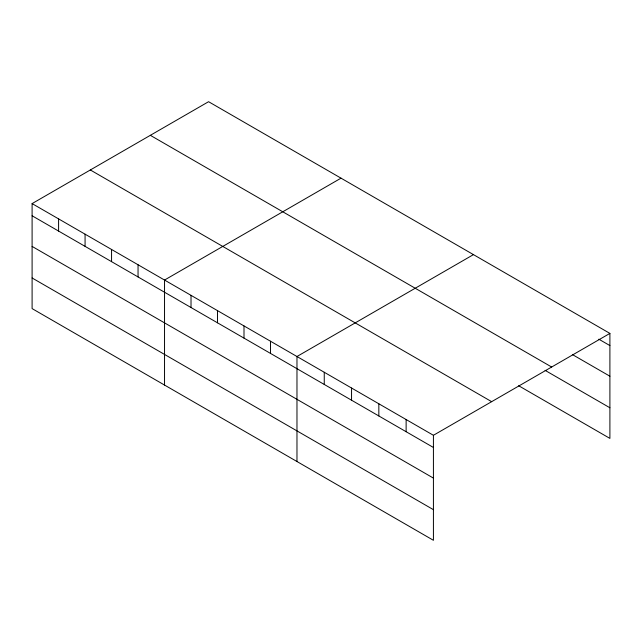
<?xml version="1.0" encoding="UTF-8"?>
<svg xmlns="http://www.w3.org/2000/svg" width="642" height="642" viewBox="0 0 642 642"><rect width="100%" height="100%" fill="white"/><g stroke="black" fill="none" stroke-linecap="round" stroke-linejoin="round"><path stroke-width="0.96" d="M32.1 203.594L433.422 435.292L433.422 540.299L32.1 308.601L32.1 203.594L208.578 101.701L609.9 333.399L609.9 438.406L518.648 385.73M341.014 178.163L164.537 280.048L164.537 385.064M473.451 254.625L296.973 356.511L296.973 461.518M433.422 435.292L609.9 333.399M598.817 339.185L609.9 345.581M572.375 354.553L609.9 376.212M150.34 135.326L551.663 367.023M545.09 370.354L609.9 407.774M90.337 169.97L491.66 401.667M32.1 215.776L433.422 447.474M32.1 246.408L433.422 478.105M32.1 277.97L433.422 509.668M406.129 419.539L406.129 431.721M378.836 403.778L378.836 415.96M351.551 388.025L351.551 400.207M324.258 372.272L324.258 384.454M270.483 341.223L270.483 353.405M244 325.927L244 338.109M217.51 310.64L217.51 322.822M191.019 295.344L191.019 307.526M138.046 264.761L138.046 276.943M111.564 249.465L111.564 261.647M85.073 234.178L85.073 246.359M58.591 218.882L58.591 231.064"/></g></svg>
